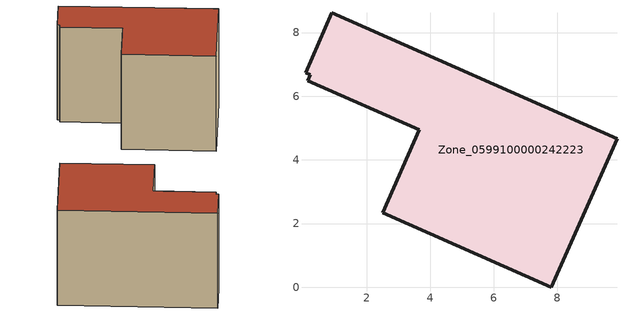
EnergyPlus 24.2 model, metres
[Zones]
Zone_0599100000242223
 floor ground (C_G): 3.65,4.94 0.15,6.48 0.23,6.68 0.08,6.74 0.91,8.62 9.87,4.67 7.81,0 2.51,2.34 z0
 wall outside (C_F): 2.51,2.34 7.81,0 9.87,4.67 0.91,8.62 0.08,6.74 0.23,6.68 0.15,6.48 3.65,4.94 2.51,2.34 z0:7.01
 roof outside (C_R): 0.15,6.48 3.65,4.94 2.51,2.34 7.81,0 9.87,4.67 0.91,8.62 0.08,6.74 0.23,6.68 z7.01
[BUILDING]
Pand.0599100000242223: North Axis=0; Terrain=City; Loads Convergence Tolerance Value=0.04; Temperature Convergence Tolerance Value=0.4; Solar Distribution=FullExterior; Maximum Number of Warmup Days=25; Minimum Number of Warmup Days=1
[Site:Location]
Rotterdam.The.Hague.AP_ZH_NLD Design_Conditions: Latitude=51.96; Longitude=4.45; Time Zone=1; Elevation=-4.5
[SITE:GROUNDTEMPERATURE:BUILDINGSURFACE]
18, 18, 18, 18, 18, 18, 18, 18, 18, 18, 18, 18
[MATERIAL] Thermal Absorptance=0.9; Solar Absorptance=0.7; Visible Absorptance=0.7
Name | Roughness | Thickness | Conductivity | Density | Specific Heat
G.TI.1946 | MediumSmooth | 0.15 | 1 | 540 | 1210
F.TI.1946 | Rough | 0.3 | 0.857143 | 1920 | 840
R.TI.1946 | MediumRough | 0.2 | 0.1 | 1500 | 1000
[CONSTRUCTION]
C_G: G.TI.1946
C_F: F.TI.1946
C_R: R.TI.1946
[ZONE]
Zone_0599100000242223: Type=1; Multiplier=1; Ceiling Height=Autocalculate; Volume=Autocalculate; Floor Area=autocalculate; Part of Total Floor Area=Yes
[ZONEINFILTRATION:DESIGNFLOWRATE]
Infil_Zone_0599100000242223: Zone or ZoneList or Space or SpaceList=Zone_0599100000242223; Schedule=AlwaysOn; Design Flow Rate Calculation Method=Flow/Area; Flow Rate per Floor Area=0.003; Constant Term Coefficient=1; Temperature Term Coefficient=0; Velocity Term Coefficient=0; Velocity Squared Term Coefficient=0
[HVACTEMPLATE:ZONE:IDEALLOADSAIRSYSTEM]
Zone_0599100000242223: Maximum Heating Supply Air Temperature=50; Minimum Cooling Supply Air Temperature=13; Maximum Heating Supply Air Humidity Ratio=0.0156; Minimum Cooling Supply Air Humidity Ratio=0.0077; Heating Limit=NoLimit; Cooling Limit=NoLimit; Dehumidification Control Type=ConstantSensibleHeatRatio; Cooling Sensible Heat Ratio=0.7; Dehumidification Setpoint=60; Humidification Control Type=None; Humidification Setpoint=30; Outdoor Air Method=None; Outdoor Air Flow Rate per Person=0.00944; Outdoor Air Flow Rate per Zone Floor Area=0; Outdoor Air Flow Rate per Zone=0; Demand Controlled Ventilation Type=None; Outdoor Air Economizer Type=NoEconomizer; Heat Recovery Type=None; Sensible Heat Recovery Effectiveness=0.7; Latent Heat Recovery Effectiveness=0.65
[ZONECONTROL:THERMOSTAT]
ThermostatControl_Zone_0599100000242223: Zone or ZoneList=Zone_0599100000242223; Control Type Schedule=DualSetpointControlType; Control 1=Thermostat_Zone_0599100000242223; Temperature Difference Between Cutout And Setpoint=0
[THERMOSTATSETPOINT:DUALSETPOINT]
Thermostat_Zone_0599100000242223: Heating Setpoint Temperature Schedule=HeatingSetpoint_Zone_0599100000242223; Cooling Setpoint Temperature Schedule=CoolingSetpoint_Zone_0599100000242223
[SCHEDULE:COMPACT]
HeatingSetpoint_Zone_0599100000242223: Through: 12/31, For: AllDays, Until: 24:00, 21
CoolingSetpoint_Zone_0599100000242223: Through: 12/31, For: AllDays, Until: 24:00, 24
DualSetpointControlType: Through: 12/31, For: AllDays, Until: 24:00, 4
AlwaysOn: Through: 12/31, For: AllDays, Until: 24:00, 1
